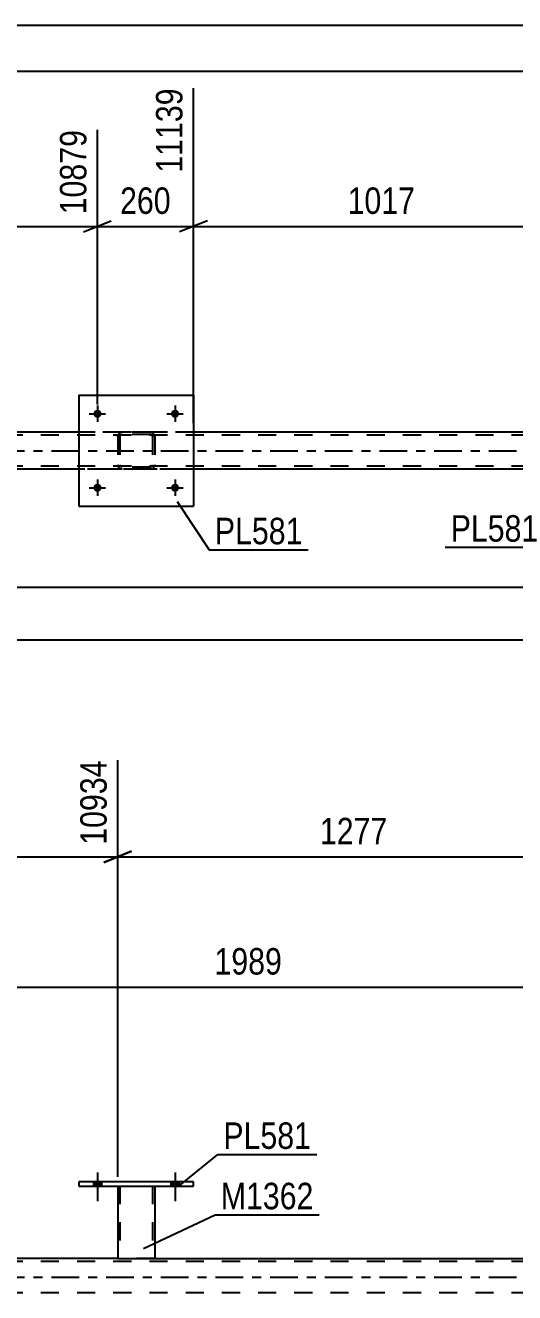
# Model space of a CAD drawing. Header units: millimetres. Extents: x 0 to 841, y 0 to 594.
# Drawn here: x 469.3 to 522.2, y 457 to 594 of the extents above; entities that cross this region are included whole.
import ezdxf

# ---------------------------------------------------------------- set-up
doc = ezdxf.new("R2010")
doc.units = ezdxf.units.MM
doc.linetypes.add('DXK_LINE_DOT2', pattern=[3.9198, 1.9599, -1.9599])
doc.linetypes.add('DXK_LINE_DOT3', pattern=[5.9187, 2.979, -0.9799, 0.9799, -0.9799])
doc.styles.add('Arial Narrow', font='ARIALN.TTF', dxfattribs={"height": 0.2})

# ---------------------------------------------------------------- blocks, each defined once
blk = doc.blocks.new('Unknown-814748510-1133')
at = {"color": 5, "linetype": 'Continuous'}
for p, q in [((841, 594), (0, 594)), ((836, 589), (5, 589))]:
    blk.add_line(p, q, dxfattribs=at)
blk = doc.blocks.new('Bolt-814748510-4890 - 4862')
at = {"linetype": 'Continuous'}
for points in [[(477.52, 552, -1), (476.64, 552, -1)], [(485.92, 552, -1), (485.04, 552, -1)]]:
    blk.add_hatch(color=1, dxfattribs=at).paths.add_polyline_path(points)
at = {"color": 1, "linetype": 'Continuous'}
for p, q in [((477.08, 552.88), (477.08, 551.12)), ((485.48, 552.88), (485.48, 551.12)), ((476.2, 552), (477.96, 552)), ((484.6, 552), (486.36, 552))]:
    blk.add_line(p, q, dxfattribs=at)
blk = doc.blocks.new('Bolt-814748510-4891 - 4862')
at = {"linetype": 'Continuous'}
for points in [[(477.52, 544, -1), (476.64, 544, -1)], [(485.92, 544, -1), (485.04, 544, -1)]]:
    blk.add_hatch(color=1, dxfattribs=at).paths.add_polyline_path(points)
at = {"color": 1, "linetype": 'Continuous'}
for p, q in [((477.08, 544.88), (477.08, 543.12)), ((485.48, 544.88), (485.48, 543.12)), ((476.2, 544), (477.96, 544)), ((484.6, 544), (486.36, 544))]:
    blk.add_line(p, q, dxfattribs=at)
blk = doc.blocks.new('Part-814748510-4975 - 4862')
at = {"color": 2, "linetype": 'Continuous'}
for p, q in [((475.08, 554), (475.08, 542)), ((475.08, 554), (487.48, 554)), ((487.48, 554), (487.48, 542)), ((475.08, 542), (487.48, 542))]:
    blk.add_line(p, q, dxfattribs=at)
blk = doc.blocks.new('Part-814748510-4976 - 4862')
at = {"color": 7, "linetype": 'DXK_LINE_DOT2'}
for p, q in [((479.28, 549.52), (479.31, 549.7)), ((479.31, 549.7), (479.28, 549.52)), ((479.52, 549.52), (479.54, 549.61)), ((479.54, 549.61), (479.59, 549.69)), ((479.57, 549.96), (479.76, 550)), ((479.76, 550), (479.57, 549.96)), ((479.59, 549.69), (479.67, 549.74)), ((479.67, 549.74), (479.76, 549.76)), ((482.8, 550), (479.76, 550)), ((482.8, 549.76), (479.76, 549.76)), ((482.8, 550), (482.98, 549.96)), ((482.98, 549.96), (482.8, 550)), ((482.8, 549.76), (482.89, 549.74)), ((482.89, 549.74), (482.97, 549.69)), ((482.97, 549.69), (483.02, 549.61)), ((483.02, 549.61), (483.04, 549.52)), ((483.24, 549.7), (483.28, 549.52)), ((483.28, 549.52), (483.24, 549.7)), ((479.28, 549.52), (479.28, 546.48)), ((479.52, 549.52), (479.52, 546.48)), ((483.04, 549.52), (483.04, 546.48)), ((483.28, 549.52), (483.28, 546.48)), ((479.31, 546.29), (479.28, 546.48)), ((479.28, 546.48), (479.31, 546.29)), ((479.54, 546.38), (479.52, 546.48)), ((479.59, 546.31), (479.54, 546.38)), ((479.76, 546), (479.57, 546.03)), ((479.57, 546.03), (479.76, 546)), ((479.67, 546.25), (479.59, 546.31)), ((479.76, 546.24), (479.67, 546.25)), ((482.8, 546.24), (479.76, 546.24)), ((482.8, 546), (479.76, 546)), ((482.89, 546.25), (482.8, 546.24)), ((482.98, 546.03), (482.8, 546)), ((482.8, 546), (482.98, 546.03)), ((482.97, 546.31), (482.89, 546.25)), ((483.02, 546.38), (482.97, 546.31)), ((483.04, 546.48), (483.02, 546.38)), ((483.28, 546.48), (483.24, 546.29)), ((483.24, 546.29), (483.28, 546.48))]:
    blk.add_line(p, q, dxfattribs=at)
at = {"color": 7, "linetype": 'DXK_LINE_DOT3'}
blk.add_line((481.28, 548), (481.28, 548), dxfattribs=at)
at = {"color": 7, "linetype": 'DXK_LINE_DOT2'}
for centre, start, end in [((479.76, 549.52), 112.5, 157.5), ((479.76, 549.52), 112.5, 157.5), ((482.8, 549.52), 22.5, 67.5), ((482.8, 549.52), 22.5, 67.5), ((479.76, 546.48), 202.5, 247.5), ((479.76, 546.48), 202.5, 247.5), ((482.8, 546.48), 292.5, 337.5), ((482.8, 546.48), 292.5, 337.5)]:
    blk.add_arc(centre, 0.48, start, end, dxfattribs=at)
blk = doc.blocks.new('Part-814748510-5062 - 4862')
at = {"color": 7, "linetype": 'DXK_LINE_DOT2'}
for p, q in [((762.98, 549.68), (99.23, 549.68)), ((762.98, 550), (117.51, 550)), ((487.48, 550), (475.08, 550)), ((762.98, 546.32), (99.23, 546.32)), ((760.18, 546), (99.23, 546)), ((487.48, 546), (475.08, 546))]:
    blk.add_line(p, q, dxfattribs=at)
at = {"color": 2, "linetype": 'Continuous'}
for p, q in [((475.08, 550), (436.4, 550)), ((526.16, 550), (487.48, 550)), ((475.08, 546), (436.4, 546)), ((526.16, 546), (487.48, 546))]:
    blk.add_line(p, q, dxfattribs=at)
at = {"color": 7, "linetype": 'DXK_LINE_DOT3'}
blk.add_line((99.23, 548), (762.98, 548), dxfattribs=at)
blk = doc.blocks.new('Bolt-814748510-3073 - 3016')
at = {"linetype": 'Continuous'}
for points in [[(476.64, 468.48), (477.52, 468.48), (477.52, 468.96), (476.64, 468.96)], [(485.04, 468.48), (485.92, 468.48), (485.92, 468.96), (485.04, 468.96)]]:
    blk.add_hatch(color=1, dxfattribs=at).paths.add_polyline_path(points)
at = {"color": 1, "linetype": 'Continuous'}
for p, q in [((476.64, 468.96), (476.64, 468.48)), ((477.08, 469.96), (477.08, 466.84)), ((477.52, 468.96), (477.52, 468.48)), ((485.04, 468.96), (485.04, 468.48)), ((485.48, 469.96), (485.48, 466.84)), ((485.92, 468.96), (485.92, 468.48))]:
    blk.add_line(p, q, dxfattribs=at)
blk = doc.blocks.new('Part-814748510-3136 - 3016')
at = {"color": 2, "linetype": 'Continuous'}
for p, q in [((475.08, 468.96), (475.08, 468.48)), ((487.48, 468.96), (475.08, 468.96)), ((487.48, 468.48), (487.48, 468.96)), ((475.08, 468.48), (487.48, 468.48))]:
    blk.add_line(p, q, dxfattribs=at)
blk = doc.blocks.new('Bolt-814748510-3072 - 3016')
at = {"linetype": 'Continuous'}
for points in [[(476.64, 468.48), (477.52, 468.48), (477.52, 468.96), (476.64, 468.96)], [(485.04, 468.48), (485.92, 468.48), (485.92, 468.96), (485.04, 468.96)]]:
    blk.add_hatch(color=1, dxfattribs=at).paths.add_polyline_path(points)
at = {"color": 1, "linetype": 'Continuous'}
for p, q in [((476.64, 468.96), (476.64, 468.48)), ((477.08, 469.96), (477.08, 466.84)), ((477.52, 468.96), (477.52, 468.48)), ((485.04, 468.96), (485.04, 468.48)), ((485.48, 469.96), (485.48, 466.84)), ((485.92, 468.96), (485.92, 468.48))]:
    blk.add_line(p, q, dxfattribs=at)
blk = doc.blocks.new('Part-814748510-3131 - 3016')
at = {"color": 7, "linetype": 'DXK_LINE_DOT2'}
for p, q in [((479.28, 468.49), (483.28, 468.49)), ((479.28, 468.48), (479.28, 468.49)), ((479.28, 468.49), (479.28, 468.48)), ((479.52, 468.49), (479.52, 460.64)), ((483.04, 468.49), (483.04, 460.64)), ((483.28, 468.49), (483.28, 468.48)), ((483.28, 468.48), (483.28, 468.49)), ((482.98, 460.64), (483.02, 460.64)), ((482.98, 460.64), (483.02, 460.64)), ((483.02, 460.64), (483.04, 460.64)), ((483.02, 460.64), (483.04, 460.64))]:
    blk.add_line(p, q, dxfattribs=at)
at = {"color": 2, "linetype": 'Continuous'}
for p, q in [((479.28, 468.48), (479.28, 460.64)), ((483.28, 468.48), (483.28, 460.64)), ((479.28, 460.64), (483.28, 460.64))]:
    blk.add_line(p, q, dxfattribs=at)
blk = doc.blocks.new('Part-814748510-3325 - 3016')
at = {"color": 2, "linetype": 'Continuous'}
for p, q in [((479.28, 460.64), (432.2, 460.64)), ((483.28, 460.64), (530.36, 460.64))]:
    blk.add_line(p, q, dxfattribs=at)
at = {"color": 7, "linetype": 'DXK_LINE_DOT2'}
for p, q in [((483.28, 460.64), (479.28, 460.64)), ((762.98, 460.32), (99.23, 460.32)), ((762.98, 456.96), (99.23, 456.96))]:
    blk.add_line(p, q, dxfattribs=at)
at = {"color": 7, "linetype": 'DXK_LINE_DOT3'}
blk.add_line((99.23, 458.64), (762.98, 458.64), dxfattribs=at)
blk = doc.blocks.new('StraightDimension-814748510-5143 - 4862')
at = {"color": 7, "linetype": 'Continuous'}
blk.add_line((57.31, 533.24), (762.98, 533.24), dxfattribs=at)
blk = doc.blocks.new('StraightDimension-814748510-5122 - 4862')
at = {"color": 7, "linetype": 'Continuous'}
blk.add_line((56.67, 527.56), (763.62, 527.56), dxfattribs=at)
blk = doc.blocks.new('StraightDimension-814748510-14308 - 4862')
at = {"color": 7, "linetype": 'Continuous'}
for p, q in [((487.48, 551), (487.48, 587.2)), ((528.16, 553), (528.16, 582.7)), ((488.98, 572.86), (485.98, 571.66)), ((526.66, 571.66), (529.66, 572.86)), ((487.48, 572.26), (528.16, 572.26))]:
    blk.add_line(p, q, dxfattribs=at)
at = {"color": 0}
blk.add_wipeout([(512.07, 573.01), (512.07, 577.21), (503.56, 577.21), (503.56, 573.01)], dxfattribs=at)
at = {"color": 3, "style": 'Arial Narrow'}
blk.add_text('1017', height=2.863, dxfattribs=at).set_placement((504.16, 573.61))
at = {"color": 0, "linetype": 'Continuous'}
blk.add_wipeout([(527.56, 583.3), (523.36, 583.3), (523.36, 572.96), (527.56, 572.96)], dxfattribs=at)
at = {"color": 3, "linetype": 'Continuous', "style": 'Arial Narrow'}
blk.add_text('12156', height=2.863, rotation=90.0002, dxfattribs=at).set_placement((526.96, 573.56))
blk = doc.blocks.new('StraightDimension-814748510-14309 - 4862')
at = {"color": 7, "linetype": 'Continuous'}
for p, q in [((487.48, 551), (487.48, 587.2)), ((477.08, 553), (477.08, 582.7)), ((475.58, 571.66), (478.58, 572.86)), ((488.98, 572.86), (485.98, 571.66)), ((477.08, 572.26), (487.48, 572.26))]:
    blk.add_line(p, q, dxfattribs=at)
at = {"color": 0}
blk.add_wipeout([(485.62, 573.01), (485.62, 577.21), (478.93, 577.21), (478.93, 573.01)], dxfattribs=at)
at = {"color": 3, "style": 'Arial Narrow'}
blk.add_text('260', height=2.863, dxfattribs=at).set_placement((479.53, 573.61))
at = {"color": 0, "linetype": 'Continuous'}
blk.add_wipeout([(486.88, 587.8), (482.68, 587.8), (482.68, 577.46), (486.88, 577.46)], dxfattribs=at)
at = {"color": 3, "linetype": 'Continuous', "style": 'Arial Narrow'}
blk.add_text('11139', height=2.863, rotation=90.0002, dxfattribs=at).set_placement((486.28, 578.06))
blk = doc.blocks.new('StraightDimension-814748510-14310 - 4862')
at = {"color": 7, "linetype": 'Continuous'}
for p, q in [((436.4, 551), (436.4, 585.38)), ((477.08, 553), (477.08, 582.7)), ((437.9, 572.86), (434.9, 571.66)), ((475.58, 571.66), (478.58, 572.86)), ((436.4, 572.26), (477.08, 572.26))]:
    blk.add_line(p, q, dxfattribs=at)
at = {"color": 0}
blk.add_wipeout([(460.99, 573.01), (460.99, 577.21), (452.48, 577.21), (452.48, 573.01)], dxfattribs=at)
at = {"color": 3, "style": 'Arial Narrow'}
blk.add_text('1017', height=2.863, dxfattribs=at).set_placement((453.08, 573.61))
at = {"color": 0, "linetype": 'Continuous'}
blk.add_wipeout([(476.48, 583.3), (472.28, 583.3), (472.28, 572.96), (476.48, 572.96)], dxfattribs=at)
at = {"color": 3, "linetype": 'Continuous', "style": 'Arial Narrow'}
blk.add_text('10879', height=2.863, rotation=90.0002, dxfattribs=at).set_placement((475.88, 573.56))
blk = doc.blocks.new('StraightDimension-814748510-15446 - 3016')
at = {"color": 7, "linetype": 'Continuous'}
for p, q in [((479.28, 469.49), (479.28, 514.53)), ((530.36, 469.49), (530.36, 514.53)), ((480.78, 504.69), (477.78, 503.49)), ((528.86, 503.49), (531.86, 504.69)), ((479.28, 504.09), (530.36, 504.09))]:
    blk.add_line(p, q, dxfattribs=at)
at = {"color": 0}
blk.add_wipeout([(509.07, 504.84), (509.07, 509.04), (500.56, 509.04), (500.56, 504.84)], dxfattribs=at)
at = {"color": 3, "style": 'Arial Narrow'}
blk.add_text('1277', height=2.863, dxfattribs=at).set_placement((501.16, 505.44))
at = {"color": 0, "linetype": 'Continuous'}
blk.add_wipeout([(529.76, 515.13), (525.56, 515.13), (525.56, 504.79), (529.76, 504.79)], dxfattribs=at)
at = {"color": 3, "linetype": 'Continuous', "style": 'Arial Narrow'}
blk.add_text('12211', height=2.863, rotation=90.0002, dxfattribs=at).set_placement((529.16, 505.39))
blk = doc.blocks.new('StraightDimension-814748510-4205 - 3016')
at = {"color": 7, "linetype": 'Continuous'}
for p, q in [((453.63, 457.64), (453.63, 504.96)), ((533.19, 457.64), (533.19, 500.46)), ((455.13, 490.61), (452.13, 489.41)), ((531.69, 489.41), (534.69, 490.61)), ((453.63, 490.01), (533.19, 490.01))]:
    blk.add_line(p, q, dxfattribs=at)
at = {"color": 0}
blk.add_wipeout([(497.66, 490.76), (497.66, 494.96), (489.15, 494.96), (489.15, 490.76)], dxfattribs=at)
at = {"color": 3, "style": 'Arial Narrow'}
blk.add_text('1989', height=2.863, dxfattribs=at).set_placement((489.75, 491.36))
at = {"color": 0, "linetype": 'Continuous'}
blk.add_wipeout([(532.59, 501.06), (528.39, 501.06), (528.39, 490.71), (532.59, 490.71)], dxfattribs=at)
at = {"color": 3, "linetype": 'Continuous', "style": 'Arial Narrow'}
blk.add_text('12282', height=2.863, rotation=90.0002, dxfattribs=at).set_placement((531.99, 491.31))
blk = doc.blocks.new('StraightDimension-814748510-15447 - 3016')
at = {"color": 7, "linetype": 'Continuous'}
for p, q in [((479.28, 469.49), (479.28, 514.53)), ((428.2, 469.49), (428.2, 512.7)), ((429.7, 504.69), (426.7, 503.49)), ((477.78, 503.49), (480.78, 504.69)), ((428.2, 504.09), (479.28, 504.09))]:
    blk.add_line(p, q, dxfattribs=at)
at = {"color": 0}
blk.add_wipeout([(457.99, 504.84), (457.99, 509.04), (449.48, 509.04), (449.48, 504.84)], dxfattribs=at)
at = {"color": 3, "style": 'Arial Narrow'}
blk.add_text('1277', height=2.863, dxfattribs=at).set_placement((450.08, 505.44))
at = {"color": 0, "linetype": 'Continuous'}
blk.add_wipeout([(478.68, 515.13), (474.48, 515.13), (474.48, 504.79), (478.68, 504.79)], dxfattribs=at)
at = {"color": 3, "linetype": 'Continuous', "style": 'Arial Narrow'}
blk.add_text('10934', height=2.863, rotation=90.0002, dxfattribs=at).set_placement((478.08, 505.39))
blk = doc.blocks.new('Mark-814748510-4965 - 4862')
at = {"color": 0}
blk.add_wipeout([(524.82, 538.17), (524.82, 541.17), (515.32, 541.17), (515.32, 538.17)], dxfattribs=at)
blk.add_wipeout([(524.82, 538.17), (524.82, 541.17), (515.32, 541.17), (515.32, 538.17)], dxfattribs=at)
at = {"color": 30, "linetype": 'Continuous'}
for p in [(529.01, 542.87), (514.72, 537.57)]:
    blk.add_line(p, (525.42, 537.57), dxfattribs=at)
at = {"color": 3, "style": 'Arial Narrow'}
blk.add_text('PL581', height=2.863, dxfattribs=at).set_placement((515.32, 538.17))
blk = doc.blocks.new('Mark-814748510-4971 - 4862')
at = {"color": 0}
blk.add_wipeout([(499.29, 537.89), (499.29, 540.89), (489.79, 540.89), (489.79, 537.89)], dxfattribs=at)
blk.add_wipeout([(499.29, 537.89), (499.29, 540.89), (489.79, 540.89), (489.79, 537.89)], dxfattribs=at)
at = {"color": 30, "linetype": 'Continuous'}
for p, q in [((485.7, 542.51), (489.19, 537.29)), ((489.19, 537.29), (499.89, 537.29))]:
    blk.add_line(p, q, dxfattribs=at)
at = {"color": 3, "style": 'Arial Narrow'}
blk.add_text('PL581', height=2.863, dxfattribs=at).set_placement((489.79, 537.89))
blk = doc.blocks.new('Mark-814748510-3127 - 3016')
at = {"color": 0}
blk.add_wipeout([(500.48, 465.98), (500.48, 468.98), (490.43, 468.98), (490.43, 465.98)], dxfattribs=at)
blk.add_wipeout([(500.48, 465.98), (500.48, 468.98), (490.43, 468.98), (490.43, 465.98)], dxfattribs=at)
at = {"color": 30, "linetype": 'Continuous'}
for p, q in [((482.05, 461.75), (489.83, 465.38)), ((489.83, 465.38), (501.08, 465.38))]:
    blk.add_line(p, q, dxfattribs=at)
at = {"color": 3, "style": 'Arial Narrow'}
blk.add_text('M1362', height=2.863, dxfattribs=at).set_placement((490.43, 465.98))
blk = doc.blocks.new('Mark-814748510-3132 - 3016')
at = {"color": 0}
blk.add_wipeout([(500.22, 472.51), (500.22, 475.51), (490.71, 475.51), (490.71, 472.51)], dxfattribs=at)
blk.add_wipeout([(500.22, 472.51), (500.22, 475.51), (490.71, 475.51), (490.71, 472.51)], dxfattribs=at)
at = {"color": 30, "linetype": 'Continuous'}
for p, q in [((485.89, 468.48), (490.11, 471.91)), ((490.11, 471.91), (500.82, 471.91))]:
    blk.add_line(p, q, dxfattribs=at)
at = {"color": 3, "style": 'Arial Narrow'}
blk.add_text('PL581', height=2.863, dxfattribs=at).set_placement((490.71, 472.51))

msp = doc.modelspace()

# ---------------------------------------------------------------- block references
for name in ['Unknown-814748510-1133', 'Part-814748510-4975 - 4862', 'Bolt-814748510-4890 - 4862', 'Part-814748510-5062 - 4862', 'Part-814748510-4976 - 4862', 'Bolt-814748510-4891 - 4862', 'Part-814748510-3136 - 3016', 'Bolt-814748510-3073 - 3016', 'Bolt-814748510-3072 - 3016', 'Part-814748510-3131 - 3016', 'Part-814748510-3325 - 3016']:
    msp.add_blockref(name, (0, 0))

# ---------------------------------------------------------------- next in the draw order: block references
for name in ['StraightDimension-814748510-14308 - 4862', 'StraightDimension-814748510-5143 - 4862', 'StraightDimension-814748510-15446 - 3016']:
    msp.add_blockref(name, (0, 0))

# ---------------------------------------------------------------- next in the draw order: block references
for name in ['StraightDimension-814748510-14309 - 4862', 'StraightDimension-814748510-5122 - 4862', 'StraightDimension-814748510-4205 - 3016']:
    msp.add_blockref(name, (0, 0))

# ---------------------------------------------------------------- next in the draw order: block references
for name in ['StraightDimension-814748510-14310 - 4862', 'Mark-814748510-4965 - 4862', 'Mark-814748510-4971 - 4862', 'StraightDimension-814748510-15447 - 3016', 'Mark-814748510-3127 - 3016']:
    msp.add_blockref(name, (0, 0))

# ---------------------------------------------------------------- next in the draw order: block references
msp.add_blockref('Mark-814748510-3132 - 3016', (0, 0))

doc.saveas('drawing.dxf')
